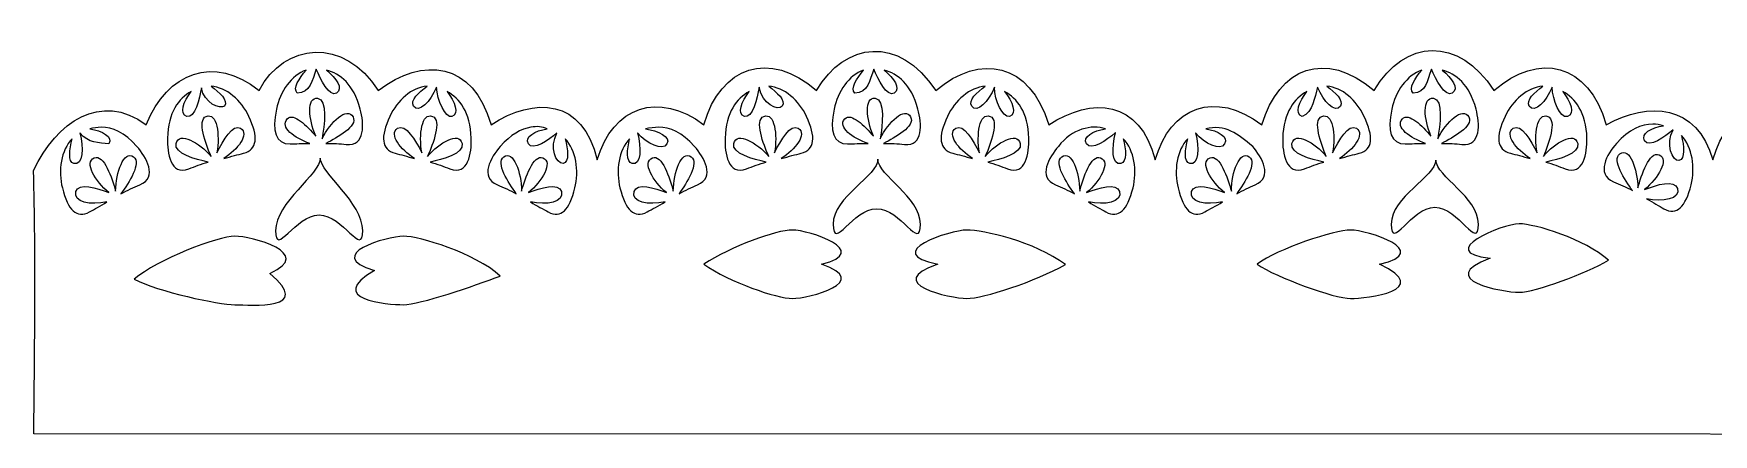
# Model space of a CAD drawing. Header units: centimetres. Extents: x -4.37 to 1.36, y 3.77 to 4.45.
# Drawn here: x -4.368 to -1.501, y 3.77 to 4.454 of the extents above; entities that cross this region are included whole.
import ezdxf

# ---------------------------------------------------------------- set-up
doc = ezdxf.new("R2010")
doc.units = ezdxf.units.CM
doc.header["$MEASUREMENT"] = 0
doc.layers.add('Layer 1', color=7, linetype='Continuous')

msp = doc.modelspace()

# ---------------------------------------------------------------- linework, layer by layer
at = {"layer": 'Layer 1', "color": 254}
for points, knots in [([(-3.98286, 4.35668), (-4.05972, 4.4181), (-4.13942, 4.38755), (-4.17551, 4.2983), (-4.17551, 4.2983), (-4.25298, 4.35559), (-4.32898, 4.30233), (-4.36763, 4.22046), (-4.36763, 4.22046), (-4.36381, 4.06853), (-4.36579, 3.92311), (-4.36733, 3.771), (-4.36733, 3.771), (-4.36733, 3.771), (1.35511, 3.7703), (1.35511, 3.7703), (1.35511, 3.7703), (1.35511, 3.7703), (1.36007, 4.22399), (1.36007, 4.22399), (1.36007, 4.22399), (1.33669, 4.33178), (1.24559, 4.34493), (1.17239, 4.2983), (1.17239, 4.2983), (1.13956, 4.40306), (1.05363, 4.41903), (0.97974, 4.35668), (0.97974, 4.35668), (0.92201, 4.44785), (0.83694, 4.43115), (0.77634, 4.35668), (0.77634, 4.35668), (0.69946, 4.41811), (0.61978, 4.38754), (0.58369, 4.2983), (0.58369, 4.2983), (0.50927, 4.35398), (0.43667, 4.32029), (0.40179, 4.23814), (0.40179, 4.23814), (0.37589, 4.33824), (0.29597, 4.3484), (0.22071, 4.2983), (0.22071, 4.2983), (0.18851, 4.39794), (0.10357, 4.40505), (0.02806, 4.35668), (0.02806, 4.35668), (-0.03122, 4.45355), (-0.11777, 4.44254), (-0.17534, 4.35668), (-0.17534, 4.35668), (-0.25396, 4.42187), (-0.33477, 4.39367), (-0.36799, 4.2983), (-0.36799, 4.2983), (-0.44373, 4.35426), (-0.51435, 4.32011), (-0.54989, 4.23814), (-0.54989, 4.23814), (-0.57932, 4.3319), (-0.65802, 4.34046), (-0.73096, 4.2983), (-0.73096, 4.2983), (-0.76316, 4.39794), (-0.8481, 4.40505), (-0.92361, 4.35668), (-0.92361, 4.35668), (-0.98136, 4.44782), (-1.06641, 4.43117), (-1.12701, 4.35668), (-1.12701, 4.35668), (-1.20388, 4.4181), (-1.28357, 4.38755), (-1.31966, 4.2983), (-1.31966, 4.2983), (-1.39622, 4.35604), (-1.4761, 4.33246), (-1.50156, 4.23814), (-1.50156, 4.23814), (-1.52915, 4.33372), (-1.6109, 4.33841), (-1.68346, 4.2983), (-1.68346, 4.2983), (-1.71439, 4.40428), (-1.79833, 4.42261), (-1.87529, 4.35668), (-1.87529, 4.35668), (-1.93509, 4.44948), (-2.02776, 4.44521), (-2.07951, 4.35668), (-2.07951, 4.35668), (-2.163, 4.42725), (-2.24242, 4.39576), (-2.27133, 4.2983), (-2.27133, 4.2983), (-2.35059, 4.35767), (-2.42803, 4.32924), (-2.45323, 4.23814), (-2.45323, 4.23814), (-2.48003, 4.34123), (-2.56075, 4.34609), (-2.63513, 4.2983), (-2.63513, 4.2983), (-2.66737, 4.40449), (-2.75227, 4.42025), (-2.82779, 4.35668), (-2.82779, 4.35668), (-2.89159, 4.45189), (-2.98275, 4.4393), (-3.03118, 4.35668), (-3.03118, 4.35668), (-3.11243, 4.42655), (-3.1943, 4.39863), (-3.22383, 4.2983), (-3.22383, 4.2983), (-3.30024, 4.35612), (-3.37962, 4.32968), (-3.40573, 4.23814), (-3.40573, 4.23814), (-3.4305, 4.3433), (-3.5126, 4.34609), (-3.58681, 4.2983), (-3.58681, 4.2983), (-3.61798, 4.40571), (-3.70265, 4.41474), (-3.77946, 4.35668), (-3.77946, 4.35668), (-3.83735, 4.44817), (-3.9404, 4.43854), (-3.98286, 4.35668)], [0, 0, 0, 0, 0.0294118, 0.0294118, 0.0294118, 0.0294118, 0.0588235, 0.0588235, 0.0588235, 0.0588235, 0.0882353, 0.0882353, 0.0882353, 0.0882353, 0.1176471, 0.1176471, 0.1176471, 0.1176471, 0.1470588, 0.1470588, 0.1470588, 0.1470588, 0.1764706, 0.1764706, 0.1764706, 0.1764706, 0.2058824, 0.2058824, 0.2058824, 0.2058824, 0.2352941, 0.2352941, 0.2352941, 0.2352941, 0.2647059, 0.2647059, 0.2647059, 0.2647059, 0.2941176, 0.2941176, 0.2941176, 0.2941176, 0.3235294, 0.3235294, 0.3235294, 0.3235294, 0.3529412, 0.3529412, 0.3529412, 0.3529412, 0.3823529, 0.3823529, 0.3823529, 0.3823529, 0.4117647, 0.4117647, 0.4117647, 0.4117647, 0.4411765, 0.4411765, 0.4411765, 0.4411765, 0.4705882, 0.4705882, 0.4705882, 0.4705882, 0.5, 0.5, 0.5, 0.5, 0.5294118, 0.5294118, 0.5294118, 0.5294118, 0.5588235, 0.5588235, 0.5588235, 0.5588235, 0.5882353, 0.5882353, 0.5882353, 0.5882353, 0.6176471, 0.6176471, 0.6176471, 0.6176471, 0.6470588, 0.6470588, 0.6470588, 0.6470588, 0.6764706, 0.6764706, 0.6764706, 0.6764706, 0.7058824, 0.7058824, 0.7058824, 0.7058824, 0.7352941, 0.7352941, 0.7352941, 0.7352941, 0.7647059, 0.7647059, 0.7647059, 0.7647059, 0.7941176, 0.7941176, 0.7941176, 0.7941176, 0.8235294, 0.8235294, 0.8235294, 0.8235294, 0.8529412, 0.8529412, 0.8529412, 0.8529412, 0.8823529, 0.8823529, 0.8823529, 0.8823529, 0.9117647, 0.9117647, 0.9117647, 0.9117647, 0.9411765, 0.9411765, 0.9411765, 0.9411765, 1, 1, 1, 1]), ([(-3.88529, 4.39295), (-3.87803, 4.37599), (-3.86297, 4.34473), (-3.85056, 4.35225), (-3.85056, 4.35225), (-3.83873, 4.3595), (-3.85092, 4.37801), (-3.86793, 4.39118), (-3.86793, 4.39118), (-3.84437, 4.38537), (-3.82127, 4.36738), (-3.81005, 4.32483), (-3.81005, 4.32483), (-3.80361, 4.30055), (-3.8008, 4.26106), (-3.83403, 4.26468), (-3.83403, 4.26468), (-3.84474, 4.26587), (-3.85664, 4.26631), (-3.86875, 4.26645), (-3.86875, 4.26645), (-3.84922, 4.27602), (-3.81404, 4.29563), (-3.82245, 4.31156), (-3.82245, 4.31156), (-3.83229, 4.33016), (-3.86113, 4.30269), (-3.87537, 4.27441), (-3.87537, 4.27441), (-3.87131, 4.29649), (-3.86543, 4.34148), (-3.88281, 4.34341), (-3.88281, 4.34341), (-3.90204, 4.34556), (-3.89837, 4.3074), (-3.88612, 4.27883), (-3.88612, 4.27883), (-3.90087, 4.29638), (-3.92416, 4.31969), (-3.9349, 4.30803), (-3.9349, 4.30803), (-3.94762, 4.29413), (-3.92279, 4.275), (-3.89604, 4.26645), (-3.89604, 4.26645), (-3.90905, 4.26622), (-3.92047, 4.26562), (-3.92994, 4.26557), (-3.92994, 4.26557), (-3.95464, 4.26534), (-3.96097, 4.28687), (-3.95309, 4.32483), (-3.95309, 4.32483), (-3.94697, 4.3543), (-3.92787, 4.38311), (-3.90266, 4.39118), (-3.90266, 4.39118), (-3.91416, 4.37756), (-3.9259, 4.35993), (-3.91754, 4.35225), (-3.91754, 4.35225), (-3.89554, 4.3516), (-3.89219, 4.37476), (-3.88529, 4.39295)], [0, 0, 0, 0, 0.0588235, 0.0588235, 0.0588235, 0.0588235, 0.1176471, 0.1176471, 0.1176471, 0.1176471, 0.1764706, 0.1764706, 0.1764706, 0.1764706, 0.2352941, 0.2352941, 0.2352941, 0.2352941, 0.2941176, 0.2941176, 0.2941176, 0.2941176, 0.3529412, 0.3529412, 0.3529412, 0.3529412, 0.4117647, 0.4117647, 0.4117647, 0.4117647, 0.4705882, 0.4705882, 0.4705882, 0.4705882, 0.5294118, 0.5294118, 0.5294118, 0.5294118, 0.5882353, 0.5882353, 0.5882353, 0.5882353, 0.6470588, 0.6470588, 0.6470588, 0.6470588, 0.7058824, 0.7058824, 0.7058824, 0.7058824, 0.7647059, 0.7647059, 0.7647059, 0.7647059, 0.8235294, 0.8235294, 0.8235294, 0.8235294, 0.8823529, 0.8823529, 0.8823529, 0.8823529, 1, 1, 1, 1]), ([(-2.93362, 4.39295), (-2.92639, 4.37599), (-2.91127, 4.34473), (-2.89889, 4.35225), (-2.89889, 4.35225), (-2.88703, 4.3595), (-2.89927, 4.37801), (-2.91625, 4.39118), (-2.91625, 4.39118), (-2.8927, 4.38537), (-2.86959, 4.36738), (-2.85838, 4.32483), (-2.85838, 4.32483), (-2.85197, 4.30055), (-2.8483, 4.26106), (-2.88153, 4.26468), (-2.88153, 4.26468), (-2.89226, 4.26587), (-2.90496, 4.26631), (-2.91708, 4.26645), (-2.91708, 4.26645), (-2.89755, 4.27602), (-2.86239, 4.29563), (-2.87078, 4.31156), (-2.87078, 4.31156), (-2.88061, 4.33016), (-2.90863, 4.30269), (-2.92287, 4.27441), (-2.92287, 4.27441), (-2.91884, 4.29649), (-2.91375, 4.34148), (-2.93114, 4.34341), (-2.93114, 4.34341), (-2.95039, 4.34556), (-2.94669, 4.3074), (-2.93444, 4.27883), (-2.93444, 4.27883), (-2.9492, 4.29638), (-2.97246, 4.31969), (-2.98323, 4.30803), (-2.98323, 4.30803), (-2.99595, 4.29413), (-2.97032, 4.275), (-2.94354, 4.26645), (-2.94354, 4.26645), (-2.95655, 4.26622), (-2.96877, 4.26562), (-2.97827, 4.26557), (-2.97827, 4.26557), (-3.00297, 4.26534), (-3.0093, 4.28687), (-3.00142, 4.32483), (-3.00142, 4.32483), (-2.9953, 4.3543), (-2.9762, 4.38311), (-2.95098, 4.39118), (-2.95098, 4.39118), (-2.96248, 4.37756), (-2.97422, 4.35993), (-2.96586, 4.35225), (-2.96586, 4.35225), (-2.94387, 4.35159), (-2.94051, 4.37478), (-2.93362, 4.39295)], [0, 0, 0, 0, 0.0588235, 0.0588235, 0.0588235, 0.0588235, 0.1176471, 0.1176471, 0.1176471, 0.1176471, 0.1764706, 0.1764706, 0.1764706, 0.1764706, 0.2352941, 0.2352941, 0.2352941, 0.2352941, 0.2941176, 0.2941176, 0.2941176, 0.2941176, 0.3529412, 0.3529412, 0.3529412, 0.3529412, 0.4117647, 0.4117647, 0.4117647, 0.4117647, 0.4705882, 0.4705882, 0.4705882, 0.4705882, 0.5294118, 0.5294118, 0.5294118, 0.5294118, 0.5882353, 0.5882353, 0.5882353, 0.5882353, 0.6470588, 0.6470588, 0.6470588, 0.6470588, 0.7058824, 0.7058824, 0.7058824, 0.7058824, 0.7647059, 0.7647059, 0.7647059, 0.7647059, 0.8235294, 0.8235294, 0.8235294, 0.8235294, 0.8823529, 0.8823529, 0.8823529, 0.8823529, 1, 1, 1, 1]), ([(-1.98194, 4.39295), (-1.97469, 4.37599), (-1.95877, 4.34473), (-1.94639, 4.35225), (-1.94639, 4.35225), (-1.93453, 4.3595), (-1.94677, 4.37801), (-1.96375, 4.39118), (-1.96375, 4.39118), (-1.9402, 4.38537), (-1.91709, 4.36738), (-1.90588, 4.32483), (-1.90588, 4.32483), (-1.89941, 4.30055), (-1.89665, 4.26106), (-1.92986, 4.26468), (-1.92986, 4.26468), (-1.94061, 4.26587), (-1.95246, 4.26631), (-1.96458, 4.26645), (-1.96458, 4.26645), (-1.94505, 4.27602), (-1.90989, 4.29563), (-1.91828, 4.31156), (-1.91828, 4.31156), (-1.92811, 4.33016), (-1.95696, 4.30269), (-1.9712, 4.27441), (-1.9712, 4.27441), (-1.96716, 4.29649), (-1.96125, 4.34148), (-1.97864, 4.34341), (-1.97864, 4.34341), (-1.99789, 4.34556), (-1.99502, 4.3074), (-1.98277, 4.27883), (-1.98277, 4.27883), (-1.99753, 4.29638), (-2.02081, 4.31969), (-2.03155, 4.30803), (-2.03155, 4.30803), (-2.04427, 4.29413), (-2.01864, 4.275), (-1.99187, 4.26645), (-1.99187, 4.26645), (-2.00488, 4.26622), (-2.01715, 4.26562), (-2.02659, 4.26557), (-2.02659, 4.26557), (-2.05132, 4.26534), (-2.05763, 4.28687), (-2.04974, 4.32483), (-2.04974, 4.32483), (-2.04362, 4.3543), (-2.0237, 4.38311), (-1.99848, 4.39118), (-1.99848, 4.39118), (-2.00998, 4.37756), (-2.02172, 4.35993), (-2.01336, 4.35225), (-2.01336, 4.35225), (-1.9911, 4.35239), (-1.98902, 4.37279), (-1.98194, 4.39295)], [0, 0, 0, 0, 0.0588235, 0.0588235, 0.0588235, 0.0588235, 0.1176471, 0.1176471, 0.1176471, 0.1176471, 0.1764706, 0.1764706, 0.1764706, 0.1764706, 0.2352941, 0.2352941, 0.2352941, 0.2352941, 0.2941176, 0.2941176, 0.2941176, 0.2941176, 0.3529412, 0.3529412, 0.3529412, 0.3529412, 0.4117647, 0.4117647, 0.4117647, 0.4117647, 0.4705882, 0.4705882, 0.4705882, 0.4705882, 0.5294118, 0.5294118, 0.5294118, 0.5294118, 0.5882353, 0.5882353, 0.5882353, 0.5882353, 0.6470588, 0.6470588, 0.6470588, 0.6470588, 0.7058824, 0.7058824, 0.7058824, 0.7058824, 0.7647059, 0.7647059, 0.7647059, 0.7647059, 0.8235294, 0.8235294, 0.8235294, 0.8235294, 0.8823529, 0.8823529, 0.8823529, 0.8823529, 1, 1, 1, 1]), ([(-4.06471, 4.36375), (-4.03843, 4.36245), (-4.01287, 4.33948), (-4.00022, 4.31245), (-4.00022, 4.31245), (-3.98397, 4.27769), (-3.98526, 4.25579), (-4.00931, 4.24964), (-4.00931, 4.24964), (-4.01851, 4.24727), (-4.03051, 4.24397), (-4.04321, 4.2408), (-4.04321, 4.2408), (-4.01913, 4.25603), (-3.99877, 4.28197), (-4.01427, 4.2921), (-4.01427, 4.2921), (-4.02736, 4.30068), (-4.04442, 4.27136), (-4.05479, 4.25053), (-4.05479, 4.25053), (-4.04933, 4.28144), (-4.05478, 4.31953), (-4.07298, 4.31245), (-4.07298, 4.31245), (-4.08938, 4.30608), (-4.07366, 4.26472), (-4.06471, 4.24434), (-4.06471, 4.24434), (-4.08495, 4.26811), (-4.1189, 4.28709), (-4.12424, 4.26645), (-4.12424, 4.26645), (-4.12879, 4.24887), (-4.09081, 4.23885), (-4.06967, 4.23461), (-4.06967, 4.23461), (-4.08139, 4.23132), (-4.09256, 4.22701), (-4.10275, 4.22311), (-4.10275, 4.22311), (-4.13417, 4.21099), (-4.13987, 4.25005), (-4.13913, 4.2753), (-4.13913, 4.2753), (-4.13785, 4.31948), (-4.12015, 4.34316), (-4.09861, 4.35491), (-4.09861, 4.35491), (-4.11215, 4.3377), (-4.11918, 4.31641), (-4.10605, 4.31245), (-4.10605, 4.31245), (-4.09234, 4.30832), (-4.08445, 4.34281), (-4.08125, 4.3611), (-4.08125, 4.3611), (-4.07682, 4.3353), (-4.04943, 4.32349), (-4.04156, 4.33014), (-4.04156, 4.33014), (-4.03518, 4.33976), (-4.05048, 4.35351), (-4.06471, 4.36375)], [0, 0, 0, 0, 0.0588235, 0.0588235, 0.0588235, 0.0588235, 0.1176471, 0.1176471, 0.1176471, 0.1176471, 0.1764706, 0.1764706, 0.1764706, 0.1764706, 0.2352941, 0.2352941, 0.2352941, 0.2352941, 0.2941176, 0.2941176, 0.2941176, 0.2941176, 0.3529412, 0.3529412, 0.3529412, 0.3529412, 0.4117647, 0.4117647, 0.4117647, 0.4117647, 0.4705882, 0.4705882, 0.4705882, 0.4705882, 0.5294118, 0.5294118, 0.5294118, 0.5294118, 0.5882353, 0.5882353, 0.5882353, 0.5882353, 0.6470588, 0.6470588, 0.6470588, 0.6470588, 0.7058824, 0.7058824, 0.7058824, 0.7058824, 0.7647059, 0.7647059, 0.7647059, 0.7647059, 0.8235294, 0.8235294, 0.8235294, 0.8235294, 0.8823529, 0.8823529, 0.8823529, 0.8823529, 1, 1, 1, 1]), ([(-3.69595, 4.36375), (-3.71018, 4.35351), (-3.72548, 4.33976), (-3.7191, 4.33014), (-3.7191, 4.33014), (-3.70988, 4.31635), (-3.69008, 4.33849), (-3.68024, 4.36199), (-3.68024, 4.36199), (-3.67881, 4.3412), (-3.66471, 4.30812), (-3.65378, 4.31245), (-3.65378, 4.31245), (-3.64065, 4.31641), (-3.64853, 4.33773), (-3.66205, 4.35491), (-3.66205, 4.35491), (-3.6405, 4.34316), (-3.62198, 4.31948), (-3.62071, 4.2753), (-3.62071, 4.2753), (-3.61998, 4.25005), (-3.62565, 4.21099), (-3.65709, 4.22311), (-3.65709, 4.22311), (-3.66724, 4.22704), (-3.67927, 4.23135), (-3.69099, 4.23461), (-3.69099, 4.23461), (-3.66987, 4.23882), (-3.63187, 4.24887), (-3.63642, 4.26645), (-3.63642, 4.26645), (-3.64175, 4.28709), (-3.67491, 4.26811), (-3.69512, 4.24434), (-3.69512, 4.24434), (-3.68617, 4.26475), (-3.67042, 4.30611), (-3.68685, 4.31245), (-3.68685, 4.31245), (-3.70505, 4.31953), (-3.71052, 4.28144), (-3.70504, 4.25053), (-3.70504, 4.25053), (-3.71541, 4.27136), (-3.73331, 4.30068), (-3.74638, 4.2921), (-3.74638, 4.2921), (-3.76188, 4.28197), (-3.7415, 4.25603), (-3.71745, 4.2408), (-3.71745, 4.2408), (-3.73011, 4.24397), (-3.74137, 4.24727), (-3.75052, 4.24964), (-3.75052, 4.24964), (-3.77454, 4.25581), (-3.77583, 4.27769), (-3.75961, 4.31245), (-3.75961, 4.31245), (-3.74698, 4.33948), (-3.72225, 4.36245), (-3.69595, 4.36375)], [0, 0, 0, 0, 0.0588235, 0.0588235, 0.0588235, 0.0588235, 0.1176471, 0.1176471, 0.1176471, 0.1176471, 0.1764706, 0.1764706, 0.1764706, 0.1764706, 0.2352941, 0.2352941, 0.2352941, 0.2352941, 0.2941176, 0.2941176, 0.2941176, 0.2941176, 0.3529412, 0.3529412, 0.3529412, 0.3529412, 0.4117647, 0.4117647, 0.4117647, 0.4117647, 0.4705882, 0.4705882, 0.4705882, 0.4705882, 0.5294118, 0.5294118, 0.5294118, 0.5294118, 0.5882353, 0.5882353, 0.5882353, 0.5882353, 0.6470588, 0.6470588, 0.6470588, 0.6470588, 0.7058824, 0.7058824, 0.7058824, 0.7058824, 0.7647059, 0.7647059, 0.7647059, 0.7647059, 0.8235294, 0.8235294, 0.8235294, 0.8235294, 0.8823529, 0.8823529, 0.8823529, 0.8823529, 1, 1, 1, 1]), ([(-3.11304, 4.36375), (-3.08676, 4.36245), (-3.06117, 4.33948), (-3.04855, 4.31245), (-3.04855, 4.31245), (-3.03235, 4.27766), (-3.03364, 4.25579), (-3.05764, 4.24964), (-3.05764, 4.24964), (-3.06684, 4.24727), (-3.07884, 4.24397), (-3.09154, 4.2408), (-3.09154, 4.2408), (-3.06751, 4.25603), (-3.04712, 4.28197), (-3.0626, 4.2921), (-3.0626, 4.2921), (-3.07569, 4.30068), (-3.09272, 4.27136), (-3.10312, 4.25053), (-3.10312, 4.25053), (-3.09763, 4.28144), (-3.1031, 4.31953), (-3.12131, 4.31245), (-3.12131, 4.31245), (-3.13773, 4.30608), (-3.12195, 4.26472), (-3.11304, 4.24434), (-3.11304, 4.24434), (-3.13324, 4.26811), (-3.16722, 4.28709), (-3.17257, 4.26645), (-3.17257, 4.26645), (-3.17711, 4.24887), (-3.13831, 4.23885), (-3.11717, 4.23461), (-3.11717, 4.23461), (-3.12889, 4.23135), (-3.14089, 4.22704), (-3.15107, 4.22311), (-3.15107, 4.22311), (-3.1825, 4.21099), (-3.18819, 4.25005), (-3.18745, 4.2753), (-3.18745, 4.2753), (-3.18617, 4.31948), (-3.16765, 4.34316), (-3.14611, 4.35491), (-3.14611, 4.35491), (-3.15965, 4.33773), (-3.16753, 4.31638), (-3.15438, 4.31245), (-3.15438, 4.31245), (-3.14064, 4.30832), (-3.13278, 4.3437), (-3.12957, 4.36199), (-3.12957, 4.36199), (-3.12425, 4.33361), (-3.09738, 4.32096), (-3.08989, 4.33014), (-3.08989, 4.33014), (-3.0835, 4.33976), (-3.0988, 4.35351), (-3.11304, 4.36375)], [0, 0, 0, 0, 0.0588235, 0.0588235, 0.0588235, 0.0588235, 0.1176471, 0.1176471, 0.1176471, 0.1176471, 0.1764706, 0.1764706, 0.1764706, 0.1764706, 0.2352941, 0.2352941, 0.2352941, 0.2352941, 0.2941176, 0.2941176, 0.2941176, 0.2941176, 0.3529412, 0.3529412, 0.3529412, 0.3529412, 0.4117647, 0.4117647, 0.4117647, 0.4117647, 0.4705882, 0.4705882, 0.4705882, 0.4705882, 0.5294118, 0.5294118, 0.5294118, 0.5294118, 0.5882353, 0.5882353, 0.5882353, 0.5882353, 0.6470588, 0.6470588, 0.6470588, 0.6470588, 0.7058824, 0.7058824, 0.7058824, 0.7058824, 0.7647059, 0.7647059, 0.7647059, 0.7647059, 0.8235294, 0.8235294, 0.8235294, 0.8235294, 0.8823529, 0.8823529, 0.8823529, 0.8823529, 1, 1, 1, 1]), ([(-2.74345, 4.36375), (-2.75768, 4.35351), (-2.77298, 4.33976), (-2.7666, 4.33014), (-2.7666, 4.33014), (-2.75741, 4.31635), (-2.73758, 4.33849), (-2.72774, 4.36199), (-2.72774, 4.36199), (-2.7273, 4.33905), (-2.71411, 4.31024), (-2.70211, 4.31245), (-2.70211, 4.31245), (-2.68898, 4.31641), (-2.69686, 4.33773), (-2.71038, 4.35491), (-2.71038, 4.35491), (-2.68886, 4.34316), (-2.67031, 4.31948), (-2.66904, 4.2753), (-2.66904, 4.2753), (-2.66831, 4.25005), (-2.67398, 4.21099), (-2.70542, 4.22311), (-2.70542, 4.22311), (-2.71554, 4.22704), (-2.72759, 4.23135), (-2.73931, 4.23461), (-2.73931, 4.23461), (-2.71819, 4.23882), (-2.67939, 4.24887), (-2.68392, 4.26645), (-2.68392, 4.26645), (-2.68925, 4.28709), (-2.72324, 4.26811), (-2.74345, 4.24434), (-2.74345, 4.24434), (-2.73452, 4.26475), (-2.71875, 4.30611), (-2.73518, 4.31245), (-2.73518, 4.31245), (-2.75338, 4.31953), (-2.75885, 4.28144), (-2.75337, 4.25053), (-2.75337, 4.25053), (-2.76373, 4.27136), (-2.78079, 4.30068), (-2.79388, 4.2921), (-2.79388, 4.2921), (-2.80935, 4.28197), (-2.789, 4.25603), (-2.76495, 4.2408), (-2.76495, 4.2408), (-2.77761, 4.24397), (-2.78969, 4.24727), (-2.79885, 4.24964), (-2.79885, 4.24964), (-2.82289, 4.25581), (-2.82416, 4.27769), (-2.80794, 4.31245), (-2.80794, 4.31245), (-2.79531, 4.33948), (-2.76972, 4.36245), (-2.74345, 4.36375)], [0, 0, 0, 0, 0.0588235, 0.0588235, 0.0588235, 0.0588235, 0.1176471, 0.1176471, 0.1176471, 0.1176471, 0.1764706, 0.1764706, 0.1764706, 0.1764706, 0.2352941, 0.2352941, 0.2352941, 0.2352941, 0.2941176, 0.2941176, 0.2941176, 0.2941176, 0.3529412, 0.3529412, 0.3529412, 0.3529412, 0.4117647, 0.4117647, 0.4117647, 0.4117647, 0.4705882, 0.4705882, 0.4705882, 0.4705882, 0.5294118, 0.5294118, 0.5294118, 0.5294118, 0.5882353, 0.5882353, 0.5882353, 0.5882353, 0.6470588, 0.6470588, 0.6470588, 0.6470588, 0.7058824, 0.7058824, 0.7058824, 0.7058824, 0.7647059, 0.7647059, 0.7647059, 0.7647059, 0.8235294, 0.8235294, 0.8235294, 0.8235294, 0.8823529, 0.8823529, 0.8823529, 0.8823529, 1, 1, 1, 1]), ([(-2.16054, 4.36375), (-2.13423, 4.36245), (-2.10949, 4.33948), (-2.09687, 4.31245), (-2.09687, 4.31245), (-2.08065, 4.27766), (-2.08112, 4.25579), (-2.10514, 4.24964), (-2.10514, 4.24964), (-2.11434, 4.24727), (-2.12637, 4.24397), (-2.13904, 4.2408), (-2.13904, 4.2408), (-2.11498, 4.25603), (-2.09462, 4.28197), (-2.1101, 4.2921), (-2.1101, 4.2921), (-2.12319, 4.30068), (-2.14022, 4.27136), (-2.15062, 4.25053), (-2.15062, 4.25053), (-2.14513, 4.28144), (-2.1506, 4.31953), (-2.16881, 4.31245), (-2.16881, 4.31245), (-2.18523, 4.30608), (-2.17028, 4.26472), (-2.16137, 4.24434), (-2.16137, 4.24434), (-2.18157, 4.26811), (-2.21475, 4.28709), (-2.22007, 4.26645), (-2.22007, 4.26645), (-2.22464, 4.24887), (-2.18661, 4.23885), (-2.1655, 4.23461), (-2.1655, 4.23461), (-2.17719, 4.23135), (-2.18839, 4.22704), (-2.19857, 4.22311), (-2.19857, 4.22311), (-2.23, 4.21099), (-2.23652, 4.25005), (-2.23578, 4.2753), (-2.23578, 4.2753), (-2.2345, 4.31948), (-2.21598, 4.34316), (-2.19444, 4.35491), (-2.19444, 4.35491), (-2.20798, 4.33773), (-2.21586, 4.31638), (-2.20271, 4.31245), (-2.20271, 4.31245), (-2.18391, 4.31958), (-2.18159, 4.34555), (-2.17625, 4.36199), (-2.17625, 4.36199), (-2.1664, 4.33849), (-2.14657, 4.31636), (-2.13739, 4.33014), (-2.13739, 4.33014), (-2.131, 4.33976), (-2.1463, 4.35351), (-2.16054, 4.36375)], [0, 0, 0, 0, 0.0588235, 0.0588235, 0.0588235, 0.0588235, 0.1176471, 0.1176471, 0.1176471, 0.1176471, 0.1764706, 0.1764706, 0.1764706, 0.1764706, 0.2352941, 0.2352941, 0.2352941, 0.2352941, 0.2941176, 0.2941176, 0.2941176, 0.2941176, 0.3529412, 0.3529412, 0.3529412, 0.3529412, 0.4117647, 0.4117647, 0.4117647, 0.4117647, 0.4705882, 0.4705882, 0.4705882, 0.4705882, 0.5294118, 0.5294118, 0.5294118, 0.5294118, 0.5882353, 0.5882353, 0.5882353, 0.5882353, 0.6470588, 0.6470588, 0.6470588, 0.6470588, 0.7058824, 0.7058824, 0.7058824, 0.7058824, 0.7647059, 0.7647059, 0.7647059, 0.7647059, 0.8235294, 0.8235294, 0.8235294, 0.8235294, 0.8823529, 0.8823529, 0.8823529, 0.8823529, 1, 1, 1, 1]), ([(-1.79177, 4.36375), (-1.806, 4.35351), (-1.8213, 4.33976), (-1.81493, 4.33014), (-1.81493, 4.33014), (-1.80574, 4.31635), (-1.78588, 4.33849), (-1.77607, 4.36199), (-1.77607, 4.36199), (-1.77463, 4.3412), (-1.76316, 4.30813), (-1.74961, 4.31245), (-1.74961, 4.31245), (-1.73647, 4.31641), (-1.74436, 4.33773), (-1.75788, 4.35491), (-1.75788, 4.35491), (-1.73636, 4.34316), (-1.71783, 4.31948), (-1.71654, 4.2753), (-1.71654, 4.2753), (-1.71584, 4.25005), (-1.72231, 4.21099), (-1.75374, 4.22311), (-1.75374, 4.22311), (-1.76392, 4.22704), (-1.77507, 4.23135), (-1.78681, 4.23461), (-1.78681, 4.23461), (-1.76567, 4.23882), (-1.72769, 4.24887), (-1.73224, 4.26645), (-1.73224, 4.26645), (-1.73758, 4.28709), (-1.77074, 4.26811), (-1.79095, 4.24434), (-1.79095, 4.24434), (-1.78202, 4.26475), (-1.76708, 4.30611), (-1.78351, 4.31245), (-1.78351, 4.31245), (-1.8017, 4.31953), (-1.80717, 4.28144), (-1.8017, 4.25053), (-1.8017, 4.25053), (-1.81206, 4.27136), (-1.82914, 4.30068), (-1.84221, 4.2921), (-1.84221, 4.2921), (-1.85768, 4.28197), (-1.83732, 4.25603), (-1.81327, 4.2408), (-1.81327, 4.2408), (-1.82594, 4.24397), (-1.83799, 4.24727), (-1.84717, 4.24964), (-1.84717, 4.24964), (-1.87116, 4.25581), (-1.87249, 4.27769), (-1.85627, 4.31245), (-1.85627, 4.31245), (-1.84364, 4.33948), (-1.81807, 4.36245), (-1.79177, 4.36375)], [0, 0, 0, 0, 0.0588235, 0.0588235, 0.0588235, 0.0588235, 0.1176471, 0.1176471, 0.1176471, 0.1176471, 0.1764706, 0.1764706, 0.1764706, 0.1764706, 0.2352941, 0.2352941, 0.2352941, 0.2352941, 0.2941176, 0.2941176, 0.2941176, 0.2941176, 0.3529412, 0.3529412, 0.3529412, 0.3529412, 0.4117647, 0.4117647, 0.4117647, 0.4117647, 0.4705882, 0.4705882, 0.4705882, 0.4705882, 0.5294118, 0.5294118, 0.5294118, 0.5294118, 0.5882353, 0.5882353, 0.5882353, 0.5882353, 0.6470588, 0.6470588, 0.6470588, 0.6470588, 0.7058824, 0.7058824, 0.7058824, 0.7058824, 0.7647059, 0.7647059, 0.7647059, 0.7647059, 0.8235294, 0.8235294, 0.8235294, 0.8235294, 0.8823529, 0.8823529, 0.8823529, 0.8823529, 1, 1, 1, 1]), ([(-4.2524, 4.29387), (-4.23318, 4.29388), (-4.21243, 4.28532), (-4.19121, 4.26114), (-4.19121, 4.26114), (-4.17504, 4.24274), (-4.15519, 4.20885), (-4.18625, 4.19568), (-4.18625, 4.19568), (-4.1963, 4.19144), (-4.20768, 4.18648), (-4.2185, 4.18065), (-4.2185, 4.18065), (-4.20526, 4.19879), (-4.18272, 4.23346), (-4.197, 4.24345), (-4.197, 4.24345), (-4.21374, 4.25514), (-4.22715, 4.2172), (-4.2276, 4.18507), (-4.2276, 4.18507), (-4.23351, 4.20672), (-4.2477, 4.24853), (-4.26398, 4.24168), (-4.26398, 4.24168), (-4.28199, 4.2341), (-4.26237, 4.20175), (-4.23917, 4.18242), (-4.23917, 4.18242), (-4.25983, 4.19071), (-4.29087, 4.19987), (-4.29539, 4.18419), (-4.29539, 4.18419), (-4.3007, 4.16562), (-4.26992, 4.16089), (-4.24248, 4.16649), (-4.24248, 4.16649), (-4.25395, 4.15987), (-4.26386, 4.15441), (-4.27224, 4.14969), (-4.27224, 4.14969), (-4.29406, 4.13732), (-4.30923, 4.15281), (-4.31855, 4.19038), (-4.31855, 4.19038), (-4.32579, 4.21953), (-4.32093, 4.25482), (-4.30201, 4.27441), (-4.30201, 4.27441), (-4.30631, 4.25664), (-4.30947, 4.23464), (-4.2987, 4.23195), (-4.2987, 4.23195), (-4.2833, 4.2281), (-4.28164, 4.25957), (-4.28878, 4.28414), (-4.28878, 4.28414), (-4.27348, 4.26632), (-4.2563, 4.26765), (-4.23917, 4.26557), (-4.23917, 4.26557), (-4.23175, 4.27785), (-4.25067, 4.28791), (-4.27142, 4.29122), (-4.27142, 4.29122), (-4.26556, 4.29284), (-4.25881, 4.29387), (-4.2524, 4.29387)], [0, 0, 0, 0, 0.0555556, 0.0555556, 0.0555556, 0.0555556, 0.1111111, 0.1111111, 0.1111111, 0.1111111, 0.1666667, 0.1666667, 0.1666667, 0.1666667, 0.2222222, 0.2222222, 0.2222222, 0.2222222, 0.2777778, 0.2777778, 0.2777778, 0.2777778, 0.3333333, 0.3333333, 0.3333333, 0.3333333, 0.3888889, 0.3888889, 0.3888889, 0.3888889, 0.4444444, 0.4444444, 0.4444444, 0.4444444, 0.5, 0.5, 0.5, 0.5, 0.5555556, 0.5555556, 0.5555556, 0.5555556, 0.6111111, 0.6111111, 0.6111111, 0.6111111, 0.6666667, 0.6666667, 0.6666667, 0.6666667, 0.7222222, 0.7222222, 0.7222222, 0.7222222, 0.7777778, 0.7777778, 0.7777778, 0.7777778, 0.8333333, 0.8333333, 0.8333333, 0.8333333, 0.8888889, 0.8888889, 0.8888889, 0.8888889, 1, 1, 1, 1]), ([(-3.50413, 4.29476), (-3.49944, 4.29421), (-3.49529, 4.29243), (-3.4909, 4.29122), (-3.4909, 4.29122), (-3.51166, 4.28791), (-3.53052, 4.27785), (-3.52314, 4.26557), (-3.52314, 4.26557), (-3.51538, 4.25277), (-3.48809, 4.27265), (-3.47436, 4.28414), (-3.47436, 4.28414), (-3.48756, 4.26014), (-3.47629, 4.2314), (-3.46361, 4.23195), (-3.46361, 4.23195), (-3.45286, 4.23464), (-3.45594, 4.25666), (-3.4603, 4.27441), (-3.4603, 4.27441), (-3.44148, 4.2548), (-3.43652, 4.21953), (-3.44377, 4.19038), (-3.44377, 4.19038), (-3.4531, 4.15281), (-3.46742, 4.13732), (-3.48924, 4.14969), (-3.48924, 4.14969), (-3.4976, 4.15441), (-3.5084, 4.1599), (-3.51983, 4.16649), (-3.51983, 4.16649), (-3.49239, 4.16092), (-3.46157, 4.16564), (-3.46692, 4.18419), (-3.46692, 4.18419), (-3.47141, 4.19989), (-3.5025, 4.19074), (-3.52314, 4.18242), (-3.52314, 4.18242), (-3.49993, 4.20175), (-3.48035, 4.2341), (-3.49834, 4.24168), (-3.49834, 4.24168), (-3.5146, 4.24853), (-3.52879, 4.20672), (-3.53472, 4.18507), (-3.53472, 4.18507), (-3.53516, 4.21723), (-3.54854, 4.25514), (-3.56531, 4.24345), (-3.56531, 4.24345), (-3.57959, 4.23346), (-3.55702, 4.19879), (-3.54381, 4.18065), (-3.54381, 4.18065), (-3.55463, 4.18648), (-3.566, 4.19141), (-3.57606, 4.19568), (-3.57606, 4.19568), (-3.60709, 4.20885), (-3.58729, 4.24274), (-3.5711, 4.26114), (-3.5711, 4.26114), (-3.55343, 4.28129), (-3.53557, 4.29136), (-3.51901, 4.29387), (-3.51901, 4.29387), (-3.51404, 4.29463), (-3.50881, 4.29531), (-3.50413, 4.29476)], [0, 0, 0, 0, 0.0526316, 0.0526316, 0.0526316, 0.0526316, 0.1052632, 0.1052632, 0.1052632, 0.1052632, 0.1578947, 0.1578947, 0.1578947, 0.1578947, 0.2105263, 0.2105263, 0.2105263, 0.2105263, 0.2631579, 0.2631579, 0.2631579, 0.2631579, 0.3157895, 0.3157895, 0.3157895, 0.3157895, 0.3684211, 0.3684211, 0.3684211, 0.3684211, 0.4210526, 0.4210526, 0.4210526, 0.4210526, 0.4736842, 0.4736842, 0.4736842, 0.4736842, 0.5263158, 0.5263158, 0.5263158, 0.5263158, 0.5789474, 0.5789474, 0.5789474, 0.5789474, 0.6315789, 0.6315789, 0.6315789, 0.6315789, 0.6842105, 0.6842105, 0.6842105, 0.6842105, 0.7368421, 0.7368421, 0.7368421, 0.7368421, 0.7894737, 0.7894737, 0.7894737, 0.7894737, 0.8421053, 0.8421053, 0.8421053, 0.8421053, 0.8947368, 0.8947368, 0.8947368, 0.8947368, 1, 1, 1, 1]), ([(-3.30073, 4.29387), (-3.28173, 4.29387), (-3.26075, 4.2853), (-3.23954, 4.26114), (-3.23954, 4.26114), (-3.22347, 4.24274), (-3.20355, 4.20885), (-3.23458, 4.19568), (-3.23458, 4.19568), (-3.24463, 4.19144), (-3.25518, 4.18648), (-3.266, 4.18065), (-3.266, 4.18065), (-3.25279, 4.19879), (-3.23104, 4.23346), (-3.24533, 4.24345), (-3.24533, 4.24345), (-3.26207, 4.25514), (-3.27545, 4.2172), (-3.27592, 4.18507), (-3.27592, 4.18507), (-3.28182, 4.20672), (-3.2952, 4.24853), (-3.31148, 4.24168), (-3.31148, 4.24168), (-3.32951, 4.2341), (-3.31073, 4.20175), (-3.2875, 4.18242), (-3.2875, 4.18242), (-3.30815, 4.19074), (-3.33837, 4.1999), (-3.34289, 4.18419), (-3.34289, 4.18419), (-3.3482, 4.16564), (-3.31742, 4.16092), (-3.28998, 4.16649), (-3.28998, 4.16649), (-3.30148, 4.1599), (-3.31224, 4.15441), (-3.32057, 4.14969), (-3.32057, 4.14969), (-3.34239, 4.13732), (-3.35756, 4.15281), (-3.36687, 4.19038), (-3.36687, 4.19038), (-3.37412, 4.21953), (-3.36926, 4.25482), (-3.35034, 4.27441), (-3.35034, 4.27441), (-3.35467, 4.25664), (-3.35697, 4.23461), (-3.3462, 4.23195), (-3.3462, 4.23195), (-3.33082, 4.2281), (-3.32999, 4.25957), (-3.33711, 4.28414), (-3.33711, 4.28414), (-3.32156, 4.26623), (-3.29355, 4.25264), (-3.28667, 4.26557), (-3.28667, 4.26557), (-3.27925, 4.27785), (-3.30256, 4.28791), (-3.3233, 4.29122), (-3.3233, 4.29122), (-3.31744, 4.29283), (-3.30705, 4.29387), (-3.30073, 4.29387)], [0, 0, 0, 0, 0.0555556, 0.0555556, 0.0555556, 0.0555556, 0.1111111, 0.1111111, 0.1111111, 0.1111111, 0.1666667, 0.1666667, 0.1666667, 0.1666667, 0.2222222, 0.2222222, 0.2222222, 0.2222222, 0.2777778, 0.2777778, 0.2777778, 0.2777778, 0.3333333, 0.3333333, 0.3333333, 0.3333333, 0.3888889, 0.3888889, 0.3888889, 0.3888889, 0.4444444, 0.4444444, 0.4444444, 0.4444444, 0.5, 0.5, 0.5, 0.5, 0.5555556, 0.5555556, 0.5555556, 0.5555556, 0.6111111, 0.6111111, 0.6111111, 0.6111111, 0.6666667, 0.6666667, 0.6666667, 0.6666667, 0.7222222, 0.7222222, 0.7222222, 0.7222222, 0.7777778, 0.7777778, 0.7777778, 0.7777778, 0.8333333, 0.8333333, 0.8333333, 0.8333333, 0.8888889, 0.8888889, 0.8888889, 0.8888889, 1, 1, 1, 1]), ([(-2.5384, 4.29122), (-2.55916, 4.28791), (-2.57805, 4.27785), (-2.57064, 4.26557), (-2.57064, 4.26557), (-2.56291, 4.25277), (-2.53559, 4.27265), (-2.52186, 4.28414), (-2.52186, 4.28414), (-2.52146, 4.28392), (-2.52143, 4.28434), (-2.52103, 4.28414), (-2.52103, 4.28414), (-2.52817, 4.25957), (-2.52731, 4.2281), (-2.51194, 4.23195), (-2.51194, 4.23195), (-2.50119, 4.23464), (-2.50346, 4.25666), (-2.5078, 4.27441), (-2.5078, 4.27441), (-2.48898, 4.2548), (-2.48402, 4.21953), (-2.49127, 4.19038), (-2.49127, 4.19038), (-2.50063, 4.15281), (-2.51574, 4.13732), (-2.53757, 4.14969), (-2.53757, 4.14969), (-2.54592, 4.15441), (-2.5559, 4.1599), (-2.56733, 4.16649), (-2.56733, 4.16649), (-2.53989, 4.16092), (-2.5091, 4.16564), (-2.51442, 4.18419), (-2.51442, 4.18419), (-2.51893, 4.19989), (-2.55, 4.19074), (-2.57064, 4.18242), (-2.57064, 4.18242), (-2.54743, 4.20175), (-2.52867, 4.2341), (-2.54667, 4.24168), (-2.54667, 4.24168), (-2.56293, 4.24853), (-2.57632, 4.20672), (-2.58222, 4.18507), (-2.58222, 4.18507), (-2.58269, 4.21723), (-2.59604, 4.25514), (-2.61281, 4.24345), (-2.61281, 4.24345), (-2.62706, 4.23346), (-2.60452, 4.19879), (-2.59131, 4.18065), (-2.59131, 4.18065), (-2.60213, 4.18648), (-2.6135, 4.19141), (-2.62356, 4.19568), (-2.62356, 4.19568), (-2.65459, 4.20885), (-2.63476, 4.24274), (-2.6186, 4.26114), (-2.6186, 4.26114), (-2.59583, 4.29116), (-2.56128, 4.2993), (-2.5384, 4.29122)], [0, 0, 0, 0, 0.0555556, 0.0555556, 0.0555556, 0.0555556, 0.1111111, 0.1111111, 0.1111111, 0.1111111, 0.1666667, 0.1666667, 0.1666667, 0.1666667, 0.2222222, 0.2222222, 0.2222222, 0.2222222, 0.2777778, 0.2777778, 0.2777778, 0.2777778, 0.3333333, 0.3333333, 0.3333333, 0.3333333, 0.3888889, 0.3888889, 0.3888889, 0.3888889, 0.4444444, 0.4444444, 0.4444444, 0.4444444, 0.5, 0.5, 0.5, 0.5, 0.5555556, 0.5555556, 0.5555556, 0.5555556, 0.6111111, 0.6111111, 0.6111111, 0.6111111, 0.6666667, 0.6666667, 0.6666667, 0.6666667, 0.7222222, 0.7222222, 0.7222222, 0.7222222, 0.7777778, 0.7777778, 0.7777778, 0.7777778, 0.8333333, 0.8333333, 0.8333333, 0.8333333, 0.8888889, 0.8888889, 0.8888889, 0.8888889, 1, 1, 1, 1]), ([(-2.28704, 4.26114), (-2.27095, 4.24274), (-2.25185, 4.20885), (-2.28291, 4.19568), (-2.28291, 4.19568), (-2.29293, 4.19144), (-2.30351, 4.18648), (-2.31433, 4.18065), (-2.31433, 4.18065), (-2.30109, 4.19879), (-2.27854, 4.23346), (-2.29283, 4.24345), (-2.29283, 4.24345), (-2.30957, 4.25514), (-2.32297, 4.2172), (-2.32342, 4.18507), (-2.32342, 4.18507), (-2.32937, 4.20672), (-2.34356, 4.24853), (-2.3598, 4.24168), (-2.3598, 4.24168), (-2.37781, 4.2341), (-2.3582, 4.20175), (-2.335, 4.18242), (-2.335, 4.18242), (-2.35563, 4.19074), (-2.38672, 4.1999), (-2.39122, 4.18419), (-2.39122, 4.18419), (-2.39653, 4.16564), (-2.36572, 4.16092), (-2.33831, 4.16649), (-2.33831, 4.16649), (-2.34975, 4.1599), (-2.36054, 4.15441), (-2.3689, 4.14969), (-2.3689, 4.14969), (-2.39072, 4.13732), (-2.40506, 4.15281), (-2.41437, 4.19038), (-2.41437, 4.19038), (-2.42161, 4.21953), (-2.41678, 4.25482), (-2.39784, 4.27441), (-2.39784, 4.27441), (-2.4022, 4.25664), (-2.40527, 4.23461), (-2.39453, 4.23195), (-2.39453, 4.23195), (-2.37912, 4.2281), (-2.37749, 4.25957), (-2.38461, 4.28414), (-2.38461, 4.28414), (-2.36931, 4.26632), (-2.34161, 4.25265), (-2.335, 4.26557), (-2.335, 4.26557), (-2.32758, 4.27785), (-2.34647, 4.28791), (-2.36724, 4.29122), (-2.36724, 4.29122), (-2.33428, 4.29953), (-2.31187, 4.28282), (-2.28704, 4.26114)], [0, 0, 0, 0, 0.0588235, 0.0588235, 0.0588235, 0.0588235, 0.1176471, 0.1176471, 0.1176471, 0.1176471, 0.1764706, 0.1764706, 0.1764706, 0.1764706, 0.2352941, 0.2352941, 0.2352941, 0.2352941, 0.2941176, 0.2941176, 0.2941176, 0.2941176, 0.3529412, 0.3529412, 0.3529412, 0.3529412, 0.4117647, 0.4117647, 0.4117647, 0.4117647, 0.4705882, 0.4705882, 0.4705882, 0.4705882, 0.5294118, 0.5294118, 0.5294118, 0.5294118, 0.5882353, 0.5882353, 0.5882353, 0.5882353, 0.6470588, 0.6470588, 0.6470588, 0.6470588, 0.7058824, 0.7058824, 0.7058824, 0.7058824, 0.7647059, 0.7647059, 0.7647059, 0.7647059, 0.8235294, 0.8235294, 0.8235294, 0.8235294, 0.8823529, 0.8823529, 0.8823529, 0.8823529, 1, 1, 1, 1]), ([(-1.60409, 4.29918), (-1.59767, 4.29918), (-1.59175, 4.29814), (-1.5859, 4.29653), (-1.5859, 4.29653), (-1.60666, 4.29321), (-1.62555, 4.28316), (-1.61814, 4.27087), (-1.61814, 4.27087), (-1.61041, 4.25808), (-1.58312, 4.27796), (-1.56936, 4.28945), (-1.56936, 4.28945), (-1.58273, 4.26592), (-1.57089, 4.23552), (-1.55944, 4.23726), (-1.55944, 4.23726), (-1.54869, 4.23995), (-1.55096, 4.26197), (-1.5553, 4.27972), (-1.5553, 4.27972), (-1.53643, 4.2601), (-1.53149, 4.22484), (-1.53877, 4.19568), (-1.53877, 4.19568), (-1.5481, 4.15812), (-1.56324, 4.14262), (-1.58507, 4.15499), (-1.58507, 4.15499), (-1.5934, 4.15972), (-1.60338, 4.16521), (-1.61483, 4.1718), (-1.61483, 4.1718), (-1.58739, 4.16622), (-1.55657, 4.17095), (-1.56192, 4.18949), (-1.56192, 4.18949), (-1.56638, 4.2052), (-1.5975, 4.19605), (-1.61814, 4.18772), (-1.61814, 4.18772), (-1.59493, 4.20706), (-1.57532, 4.2394), (-1.59334, 4.24699), (-1.59334, 4.24699), (-1.6096, 4.25384), (-1.62382, 4.21203), (-1.62972, 4.19038), (-1.62972, 4.19038), (-1.63016, 4.22253), (-1.64356, 4.26045), (-1.66031, 4.24876), (-1.66031, 4.24876), (-1.67459, 4.23877), (-1.65202, 4.2041), (-1.63881, 4.18595), (-1.63881, 4.18595), (-1.64965, 4.19179), (-1.661, 4.19675), (-1.67106, 4.20099), (-1.67106, 4.20099), (-1.70211, 4.21415), (-1.68229, 4.24805), (-1.6661, 4.26645), (-1.6661, 4.26645), (-1.64492, 4.29063), (-1.62332, 4.29919), (-1.60409, 4.29918)], [0, 0, 0, 0, 0.0555556, 0.0555556, 0.0555556, 0.0555556, 0.1111111, 0.1111111, 0.1111111, 0.1111111, 0.1666667, 0.1666667, 0.1666667, 0.1666667, 0.2222222, 0.2222222, 0.2222222, 0.2222222, 0.2777778, 0.2777778, 0.2777778, 0.2777778, 0.3333333, 0.3333333, 0.3333333, 0.3333333, 0.3888889, 0.3888889, 0.3888889, 0.3888889, 0.4444444, 0.4444444, 0.4444444, 0.4444444, 0.5, 0.5, 0.5, 0.5, 0.5555556, 0.5555556, 0.5555556, 0.5555556, 0.6111111, 0.6111111, 0.6111111, 0.6111111, 0.6666667, 0.6666667, 0.6666667, 0.6666667, 0.7222222, 0.7222222, 0.7222222, 0.7222222, 0.7777778, 0.7777778, 0.7777778, 0.7777778, 0.8333333, 0.8333333, 0.8333333, 0.8333333, 0.8888889, 0.8888889, 0.8888889, 0.8888889, 1, 1, 1, 1]), ([(-3.87858, 4.24133), (-3.87784, 4.21679), (-3.80592, 4.1647), (-3.80592, 4.11784), (-3.80592, 4.11784), (-3.80591, 4.07099), (-3.83927, 4.14449), (-3.88033, 4.14449), (-3.88033, 4.14449), (-3.92138, 4.14449), (-3.95474, 4.07099), (-3.95474, 4.11784), (-3.95474, 4.11784), (-3.95474, 4.1647), (-3.87756, 4.21503), (-3.87858, 4.24133)], [0, 0, 0, 0, 0.2, 0.2, 0.2, 0.2, 0.4, 0.4, 0.4, 0.4, 0.6, 0.6, 0.6, 0.6, 1, 1, 1, 1]), ([(-2.9269, 4.23967), (-2.92616, 4.21162), (-2.85424, 4.17531), (-2.85424, 4.12846), (-2.85424, 4.12846), (-2.85424, 4.0816), (-2.8876, 4.15511), (-2.92866, 4.15511), (-2.92866, 4.15511), (-2.96971, 4.15511), (-3.00307, 4.0816), (-3.00307, 4.12846), (-3.00307, 4.12846), (-3.00307, 4.17531), (-2.92588, 4.21162), (-2.9269, 4.23967)], [0, 0, 0, 0, 0.2, 0.2, 0.2, 0.2, 0.4, 0.4, 0.4, 0.4, 0.6, 0.6, 0.6, 0.6, 1, 1, 1, 1]), ([(-1.9744, 4.23792), (-1.97366, 4.20987), (-1.90174, 4.17531), (-1.90174, 4.12846), (-1.90174, 4.12846), (-1.90174, 4.0816), (-1.9351, 4.15759), (-1.97616, 4.15759), (-1.97616, 4.15759), (-2.01721, 4.15758), (-2.05057, 4.0816), (-2.05057, 4.12846), (-2.05057, 4.12846), (-2.05057, 4.17531), (-1.97514, 4.20987), (-1.9744, 4.23792)], [0, 0, 0, 0, 0.2, 0.2, 0.2, 0.2, 0.4, 0.4, 0.4, 0.4, 0.6, 0.6, 0.6, 0.6, 1, 1, 1, 1]), ([(-1.83229, 4.12934), (-1.80492, 4.12934), (-1.72022, 4.10317), (-1.6799, 4.06721), (-1.6799, 4.06721), (-1.71847, 4.04437), (-1.80492, 4.01258), (-1.83229, 4.01258), (-1.83229, 4.01258), (-1.85966, 4.01258), (-1.97859, 4.03379), (-1.8819, 4.07096), (-1.8819, 4.07096), (-1.97859, 4.08086), (-1.85966, 4.12934), (-1.83229, 4.12934)], [0, 0, 0, 0, 0.2, 0.2, 0.2, 0.2, 0.4, 0.4, 0.4, 0.4, 0.6, 0.6, 0.6, 0.6, 1, 1, 1, 1]), ([(-4.0242, 4.10811), (-3.99682, 4.10811), (-3.88533, 4.07946), (-3.96467, 4.04477), (-3.96467, 4.04477), (-3.88781, 3.98033), (-3.99683, 3.99135), (-4.0242, 3.99135), (-4.0242, 3.99135), (-4.05157, 3.99135), (-4.15555, 4.01377), (-4.19587, 4.03472), (-4.19587, 4.03472), (-4.1573, 4.06881), (-4.05157, 4.10811), (-4.0242, 4.10811)], [0, 0, 0, 0, 0.2, 0.2, 0.2, 0.2, 0.4, 0.4, 0.4, 0.4, 0.6, 0.6, 0.6, 0.6, 1, 1, 1, 1]), ([(-3.73646, 4.10811), (-3.70909, 4.10811), (-3.61503, 4.07994), (-3.5712, 4.04022), (-3.5712, 4.04022), (-3.61561, 4.02363), (-3.70909, 3.99135), (-3.73646, 3.99135), (-3.73646, 3.99135), (-3.76383, 3.99135), (-3.87037, 4.00016), (-3.78607, 4.04973), (-3.78607, 4.04973), (-3.87532, 4.07698), (-3.76383, 4.10811), (-3.73646, 4.10811)], [0, 0, 0, 0, 0.2, 0.2, 0.2, 0.2, 0.4, 0.4, 0.4, 0.4, 0.6, 0.6, 0.6, 0.6, 1, 1, 1, 1]), ([(-3.07252, 4.11873), (-3.04515, 4.11873), (-2.93366, 4.08264), (-3.02292, 4.06034), (-3.02292, 4.06034), (-2.93366, 4.03061), (-3.04515, 4.00196), (-3.07252, 4.00196), (-3.07252, 4.00196), (-3.09989, 4.00196), (-3.17994, 4.03001), (-3.22376, 4.06034), (-3.22376, 4.06034), (-3.17818, 4.09068), (-3.0999, 4.11873), (-3.07252, 4.11873)], [0, 0, 0, 0, 0.2, 0.2, 0.2, 0.2, 0.4, 0.4, 0.4, 0.4, 0.6, 0.6, 0.6, 0.6, 1, 1, 1, 1]), ([(-2.77487, 4.11873), (-2.74749, 4.11873), (-2.65929, 4.09939), (-2.6067, 4.05968), (-2.6067, 4.05968), (-2.65754, 4.03122), (-2.7475, 4.00196), (-2.77487, 4.00196), (-2.77487, 4.00196), (-2.80224, 4.00196), (-2.92117, 4.02813), (-2.82448, 4.06034), (-2.82448, 4.06034), (-2.92365, 4.08016), (-2.80224, 4.11873), (-2.77487, 4.11873)], [0, 0, 0, 0, 0.2, 0.2, 0.2, 0.2, 0.4, 0.4, 0.4, 0.4, 0.6, 0.6, 0.6, 0.6, 1, 1, 1, 1]), ([(-2.12002, 4.11873), (-2.09265, 4.11873), (-1.9762, 4.08264), (-2.07042, 4.06034), (-2.07042, 4.06034), (-1.9762, 4.01574), (-2.09265, 4.00196), (-2.12002, 4.00196), (-2.12002, 4.00196), (-2.14739, 4.00196), (-2.24612, 4.03751), (-2.27943, 4.06034), (-2.27943, 4.06034), (-2.24436, 4.08693), (-2.1474, 4.11873), (-2.12002, 4.11873)], [0, 0, 0, 0, 0.2, 0.2, 0.2, 0.2, 0.4, 0.4, 0.4, 0.4, 0.6, 0.6, 0.6, 0.6, 1, 1, 1, 1])]:
    msp.add_open_spline(points, degree=3, knots=knots, dxfattribs=at)

doc.saveas('drawing.dxf')
